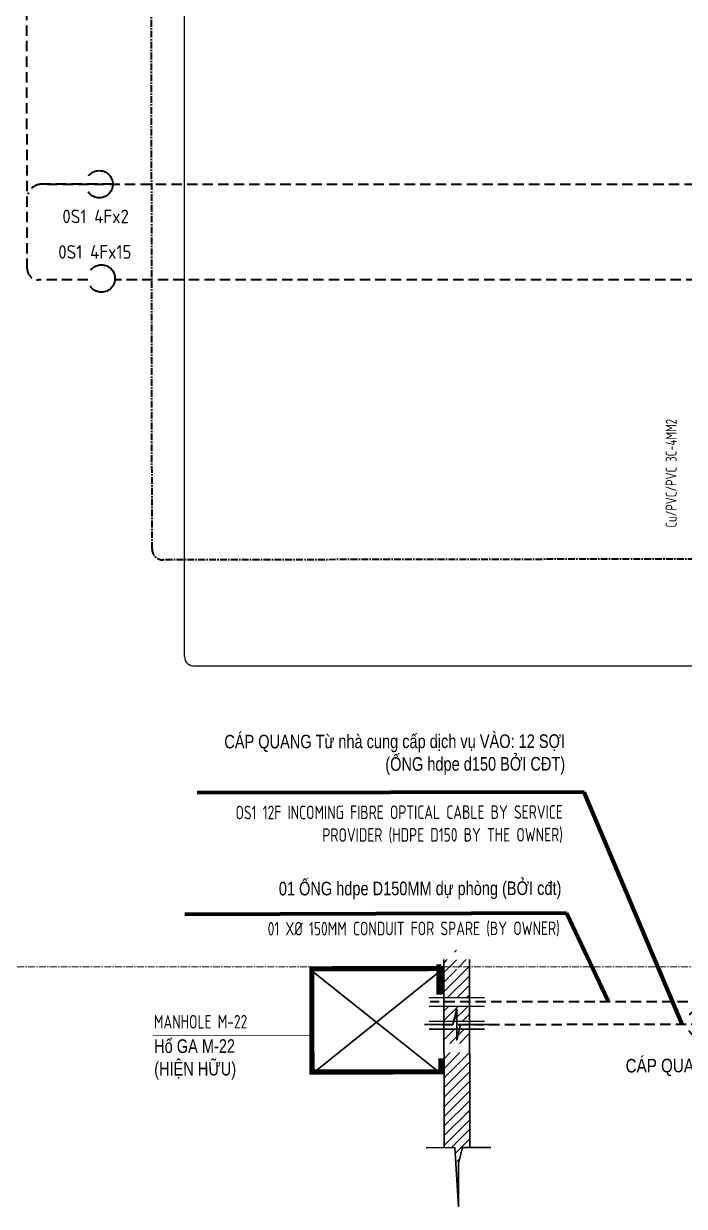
# Model space of a CAD drawing. Header units: millimetres. Extents: x -197 to 1453, y -101 to 618.
# Drawn here: x -5.4 to 116.1, y 61.4 to 278.8 of the extents above; entities that cross this region are included whole.
import ezdxf

# ---------------------------------------------------------------- set-up
doc = ezdxf.new("R2010")
doc.units = ezdxf.units.MM
for name, pattern in [('HC-B_EC0-112 ZONE B-TELEPHONE & DATA SYSTEM SCHEMATIC (200529)$0$x-219010-E-00_Tell & Data System Schematic$0$CENTER', [2, 1.25, -0.25, 0.25, -0.25]), ('HC-B_EC0-112 ZONE B-TELEPHONE & DATA SYSTEM SCHEMATIC (200529)$0$x-219010-E-00_Tell & Data System Schematic$0$GEC-COMM_HIDDEN', [9.525, 6.35, -3.175]), ('HC-B_EC0-112 ZONE B-TELEPHONE & DATA SYSTEM SCHEMATIC (200529)$0$xx-219010_E-Tell & Data System Floor line$0$CENTER', [2, 1.25, -0.25, 0.25, -0.25])]:
    doc.linetypes.add(name, pattern=pattern)
for name, color, linetype, lineweight in [('HC-B_EC0-112 ZONE B-TELEPHONE & DATA SYSTEM SCHEMATIC (200529)$0$GEC-E-COMM-CABLE-CAT6', 3, 'HC-B_EC0-112 ZONE B-TELEPHONE & DATA SYSTEM SCHEMATIC (200529)$0$x-219010-E-00_Tell & Data System Schematic$0$CENTER', 35), ('HC-B_EC0-112 ZONE B-TELEPHONE & DATA SYSTEM SCHEMATIC (200529)$0$GEC-E-COMM-EQPM', 6, 'Continuous', 30), ('HC-B_EC0-112 ZONE B-TELEPHONE & DATA SYSTEM SCHEMATIC (200529)$0$GEC-E-COMM-LEADER', 10, 'Continuous', 20), ('HC-B_EC0-112 ZONE B-TELEPHONE & DATA SYSTEM SCHEMATIC (200529)$0$GEC-E-COMM-OPTICAL FIBER- 4F', 5, 'HC-B_EC0-112 ZONE B-TELEPHONE & DATA SYSTEM SCHEMATIC (200529)$0$x-219010-E-00_Tell & Data System Schematic$0$GEC-COMM_HIDDEN', 35), ('HC-B_EC0-112 ZONE B-TELEPHONE & DATA SYSTEM SCHEMATIC (200529)$0$xx-219010_E-Tell & Data System Floor line$0$GEC-G-DIAG-FLOR', 8, 'HC-B_EC0-112 ZONE B-TELEPHONE & DATA SYSTEM SCHEMATIC (200529)$0$xx-219010_E-Tell & Data System Floor line$0$CENTER', 9)]:
    doc.layers.add(name, color=color, linetype=linetype, lineweight=lineweight)
for name, color, linetype in [('HC-B_EC0-112 ZONE B-TELEPHONE & DATA SYSTEM SCHEMATIC (200529)$0$GEC-E-COMM-POWR-WIRE', 4, 'Continuous'), ('HC-B_EC0-112 ZONE B-TELEPHONE & DATA SYSTEM SCHEMATIC (200529)$0$GEC-G-ANNO-TEXT-EN', 7, 'Continuous'), ('HC-B_EC0-112 ZONE B-TELEPHONE & DATA SYSTEM SCHEMATIC (200529)$0$GEC-G-ANNO-TEXT-VN', 7, 'Continuous')]:
    doc.layers.add(name, color=color, linetype=linetype)
doc.styles.add('HC-B_EC0-112 ZONE B-TELEPHONE & DATA SYSTEM SCHEMATIC (200529)$0$x-219010-E-00_Tell & Data System Schematic$0$GEC-EN_Text Style-2.5mm-Isocp', font='isocp.shx', dxfattribs={"width": 0.8, "height": 2.5})
doc.styles.add('HC-B_EC0-112 ZONE B-TELEPHONE & DATA SYSTEM SCHEMATIC (200529)$0$x-219010-E-00_Tell & Data System Schematic$0$GEC-VN_Text Style-2.5mm-Hoatbif-WF 0.8', font='hoatbif.shx', dxfattribs={"width": 0.8, "height": 2.5})
doc.styles.add('HC-B_EC0-112 ZONE B-TELEPHONE & DATA SYSTEM SCHEMATIC (200529)$0$x-219010-E-00_Tell & Data System Schematic$0$GEC-VN_Text Style_Arial-2.5mm', font='arial_0.ttf', dxfattribs={"width": 0.8, "height": 2.5})
doc.dimstyles.new('HC-B_EC0-112 ZONE B-TELEPHONE & DATA SYSTEM SCHEMATIC (200529)$0$x-219010-E-00_Tell & Data System Schematic$0$GEC-DIM STYLE-1', dxfattribs={"dimtxt": 2.5, "dimasz": 0.5, "dimexe": 0.18, "dimexo": 2, "dimgap": 0.18, "dimtad": 1, "dimtoh": 1, "dimdec": 0, "dimzin": 0, "dimdsep": 46, "dimtxsty": 'HC-B_EC0-112 ZONE B-TELEPHONE & DATA SYSTEM SCHEMATIC (200529)$0$x-219010-E-00_Tell & Data System Schematic$0$GEC-EN_Text Style-2.5mm-Isocp', "dimcen": 0.09, "dimclrd": 1, "dimclre": 1, "dimclrt": 256, "dimadec": 0, "dimazin": 0, "dimtfac": 1, "dimtdec": 0, "dimtofl": 0, "dimtmove": 0, "dimatfit": 3, "dimfxl": 1, "dimtolj": 1, "dimtzin": 0, "dimarcsym": 0})

# ---------------------------------------------------------------- blocks, each defined once
blk = doc.blocks.new('HC-B_EC0-112 ZONE B-TELEPHONE & DATA SYSTEM SCHEMATIC (200529)$0$xx-219010_E-Tell & Data System Floor line', base_point=(-18, 186.01))
at = {"layer": 'HC-B_EC0-112 ZONE B-TELEPHONE & DATA SYSTEM SCHEMATIC (200529)$0$xx-219010_E-Tell & Data System Floor line$0$GEC-G-DIAG-FLOR'}
blk.add_line((3.32, 291.46), (756.25, 291.46), dxfattribs=at)
blk = doc.blocks.new('HC-B_EC0-112 ZONE B-TELEPHONE & DATA SYSTEM SCHEMATIC (200529)$0$x-219010-E-00_Tell & Data System Schematic$0$GEC-E_COMMS-DENOTES NUMBER OF FIRES')
for points in [[(0.57, 1.87, 0, 1, 0), (-0.38, 0.4, 0, 0, 0), (-1.7, -1.84, 0, 0, 0)], [(1.43, 1.38, 0, 1, 0), (0.51, -0.21, 0, 0, 0), (-0.77, -2.38, 0, 0, 0)]]:
    blk.add_lwpolyline(points, format="xyseb")
blk.add_circle((0, 0), 2.5)
at = {"color": 7, "style": 'HC-B_EC0-112 ZONE B-TELEPHONE & DATA SYSTEM SCHEMATIC (200529)$0$x-219010-E-00_Tell & Data System Schematic$0$GEC-EN_Text Style-2.5mm-Isocp'}
for tag, p in [('GEC-NAME', (4.35, 2.97)), ('DESCRIPTION-1', (4.35, -0.53)), ('DESCRIPTION-2', (4.35, -4.03)), ('SPARE', (4.35, -7.53))]:
    blk.add_attdef(tag, p, '', height=2.5, dxfattribs=at)
blk = doc.blocks.new('HC-B_EC0-112 ZONE B-TELEPHONE & DATA SYSTEM SCHEMATIC (200529)')
at = {"layer": 'HC-B_EC0-112 ZONE B-TELEPHONE & DATA SYSTEM SCHEMATIC (200529)$0$GEC-E-COMM-EQPM', "linetype": 'Continuous'}
h = blk.add_hatch(dxfattribs=at)
h.set_pattern_fill('ANSI31', color=256, scale=10, style=0)
h.set_pattern_definition([(45, (880924.9846, -831778.8763), (-0.8838834765, 0.8838834765), [])])
h.paths.add_polyline_path([(71.89, 78.84), (76.64, 78.85), (76.62, 89.67), (71.88, 89.66)])
h.paths.add_polyline_path([(71.86, 99.77), (76.61, 99.77), (76.59, 106.75), (74.93, 106.75), (74.22, 103.9), (74.22, 109.6), (73.51, 106.75), (71.85, 106.75)])
h.paths.add_polyline_path([(76.64, 78.85), (71.89, 78.84), (71.91, 72.2), (73.87, 72.2), (74.59, 67.46), (74.59, 69.35), (75.3, 72.2), (76.65, 72.2)])
h.paths.add_polyline_path([(71.87, 93.96), (71.87, 91.36), (76.62, 91.37), (76.62, 93.96)])
h.paths.add_polyline_path([(71.86, 98.16), (71.87, 95.42), (76.61, 95.42), (76.61, 98.16)])
at = {"layer": 'HC-B_EC0-112 ZONE B-TELEPHONE & DATA SYSTEM SCHEMATIC (200529)$0$GEC-E-COMM-CABLE-CAT6'}
blk.add_lwpolyline([(139.98, 180.4), (20.25, 180.21, -0.414214), (18.24, 182.2), (17.92, 458.4)], format="xyb", dxfattribs=at)
at = {"layer": 'HC-B_EC0-112 ZONE B-TELEPHONE & DATA SYSTEM SCHEMATIC (200529)$0$GEC-E-COMM-EQPM'}
for p, q in [((71.91, 72.2), (71.85, 106.75)), ((76.65, 72.2), (76.59, 106.75)), ((47.6, 104.7), (71.36, 85.75)), ((47.63, 85.71), (71.33, 104.74)), ((79.33, 99.78), (69.17, 99.76)), ((79.33, 98.17), (69.17, 98.15)), ((79.33, 95.43), (69.18, 95.41)), ((79.34, 93.97), (69.18, 93.95)), ((76.5, 78.51), (76.64, 78.66))]:
    blk.add_line(p, q, dxfattribs=at)
at = {"layer": 'HC-B_EC0-112 ZONE B-TELEPHONE & DATA SYSTEM SCHEMATIC (200529)$0$GEC-E-COMM-EQPM', "const_width": 0.949}
for points in [[(71.34, 100.37), (71.33, 105.11), (47.6, 105.07), (47.63, 86.09), (71.36, 86.13), (71.36, 88.62)], [(70.96, 100.32), (70.95, 105.91)]]:
    blk.add_lwpolyline(points, dxfattribs=at)
at = {"layer": 'HC-B_EC0-112 ZONE B-TELEPHONE & DATA SYSTEM SCHEMATIC (200529)$0$GEC-E-COMM-EQPM'}
for points in [[(68.31, 94.8), (73.53, 94.81), (74.24, 97.66), (74.25, 91.96), (74.95, 94.81), (80.17, 94.82)], [(68.65, 72.19), (73.87, 72.2), (74.6, 61.41), (74.59, 69.35), (75.3, 72.2), (80.52, 72.21)]]:
    blk.add_lwpolyline(points, dxfattribs=at)
at = {"layer": 'HC-B_EC0-112 ZONE B-TELEPHONE & DATA SYSTEM SCHEMATIC (200529)$0$GEC-E-COMM-LEADER'}
blk.add_line((47.62, 92.81), (18.42, 92.73), dxfattribs=at)
at = {"layer": 'HC-B_EC0-112 ZONE B-TELEPHONE & DATA SYSTEM SCHEMATIC (200529)$0$GEC-E-COMM-OPTICAL FIBER- 4F', "linetype": 'HC-B_EC0-112 ZONE B-TELEPHONE & DATA SYSTEM SCHEMATIC (200529)$0$x-219010-E-00_Tell & Data System Schematic$0$GEC-COMM_HIDDEN', "ltscale": 0.3}
for p, q in [((11.04, 249.27), (-2.25, 249.25)), ((-1.05, 249.25), (192.37, 249.25))]:
    blk.add_line(p, q, dxfattribs=at)
at = {"layer": 'HC-B_EC0-112 ZONE B-TELEPHONE & DATA SYSTEM SCHEMATIC (200529)$0$GEC-E-COMM-OPTICAL FIBER- 4F', "ltscale": 0.3}
for p, q in [((253.92, 99.18), (69.39, 98.97)), ((262.14, 95.22), (70.81, 94.74))]:
    blk.add_line(p, q, dxfattribs=at)
at = {"layer": 'HC-B_EC0-112 ZONE B-TELEPHONE & DATA SYSTEM SCHEMATIC (200529)$0$GEC-E-COMM-OPTICAL FIBER- 4F', "linetype": 'HC-B_EC0-112 ZONE B-TELEPHONE & DATA SYSTEM SCHEMATIC (200529)$0$x-219010-E-00_Tell & Data System Schematic$0$GEC-COMM_HIDDEN', "ltscale": 0.3}
for points in [[(6.43, 231.71), (-2.71, 231.7, -0.414214), (-4.72, 233.69), (-5.03, 431.64)], [(288.14, 176.88), (332.65, 176.88, 0.414214), (334.65, 178.88), (334.65, 227.9, 0.271781), (332.65, 231.72), (11.41, 231.72)]]:
    blk.add_lwpolyline(points, format="xyb", dxfattribs=at)
blk.add_arc((-2.06, 246.54), 2.72, 94.0557, 161.2, dxfattribs=at)
at = {"layer": 'HC-B_EC0-112 ZONE B-TELEPHONE & DATA SYSTEM SCHEMATIC (200529)$0$GEC-E-COMM-POWR-WIRE'}
blk.add_line((26.1, 160.76), (213.31, 160.76), dxfattribs=at)
blk.add_lwpolyline([(24.2, 162.45), (24.2, 314.79), (24.2, 321.76), (36.23, 321.76)], dxfattribs=at)
blk.add_arc((25.9, 162.45), 1.7, 180, 276.5998, dxfattribs=at)
blk.add_blockref('HC-B_EC0-112 ZONE B-TELEPHONE & DATA SYSTEM SCHEMATIC (200529)$0$xx-219010_E-Tell & Data System Floor line', (-87.86, 0))
at = {"layer": 'HC-B_EC0-112 ZONE B-TELEPHONE & DATA SYSTEM SCHEMATIC (200529)$0$GEC-E-COMM-OPTICAL FIBER- 4F'}
ref = blk.add_blockref('HC-B_EC0-112 ZONE B-TELEPHONE & DATA SYSTEM SCHEMATIC (200529)$0$x-219010-E-00_Tell & Data System Schematic$0$GEC-E_COMMS-DENOTES NUMBER OF FIRES', (8.54, 249.26), dxfattribs=at)
ref.add_attrib('GEC-NAME', '0S1 4Fx2', (1.74, 242.1), dxfattribs={"layer": '0', "color": 7, "height": 2.5, "style": 'HC-B_EC0-112 ZONE B-TELEPHONE & DATA SYSTEM SCHEMATIC (200529)$0$x-219010-E-00_Tell & Data System Schematic$0$GEC-EN_Text Style-2.5mm-Isocp'})
ref = blk.add_blockref('HC-B_EC0-112 ZONE B-TELEPHONE & DATA SYSTEM SCHEMATIC (200529)$0$x-219010-E-00_Tell & Data System Schematic$0$GEC-E_COMMS-DENOTES NUMBER OF FIRES', (8.92, 231.93), dxfattribs=at)
ref.add_attrib('GEC-NAME', '0S1 4Fx15', (0.99, 235.57), dxfattribs={"layer": '0', "color": 7, "height": 2.5, "style": 'HC-B_EC0-112 ZONE B-TELEPHONE & DATA SYSTEM SCHEMATIC (200529)$0$x-219010-E-00_Tell & Data System Schematic$0$GEC-EN_Text Style-2.5mm-Isocp'})
ref = blk.add_blockref('HC-B_EC0-112 ZONE B-TELEPHONE & DATA SYSTEM SCHEMATIC (200529)$0$x-219010-E-00_Tell & Data System Schematic$0$GEC-E_COMMS-DENOTES NUMBER OF FIRES', (119.01, 95.07), dxfattribs=dict(at, rotation=0.2160593759658015))
ref.add_attrib('GEC-NAME', 'OS1 12F', (122.16, 91.05), dxfattribs={"layer": '0', "color": 7, "height": 2.5, "rotation": 0.2161, "style": 'HC-B_EC0-112 ZONE B-TELEPHONE & DATA SYSTEM SCHEMATIC (200529)$0$x-219010-E-00_Tell & Data System Schematic$0$GEC-EN_Text Style-2.5mm-Isocp'})
ref.add_attrib('DESCRIPTION-1', 'CÁP QUANG 12 LÕI LOẠI OS1', (105.3, 86), dxfattribs={"layer": '0', "color": 7, "height": 2.5, "rotation": 0.2161, "style": 'HC-B_EC0-112 ZONE B-TELEPHONE & DATA SYSTEM SCHEMATIC (200529)$0$x-219010-E-00_Tell & Data System Schematic$0$GEC-VN_Text Style_Arial-2.5mm', "width": 0.8})
at = {"layer": 'HC-B_EC0-112 ZONE B-TELEPHONE & DATA SYSTEM SCHEMATIC (200529)$0$GEC-G-ANNO-TEXT-EN', "linetype": 'HC-B_EC0-112 ZONE B-TELEPHONE & DATA SYSTEM SCHEMATIC (200529)$0$x-219010-E-00_Tell & Data System Schematic$0$GEC-COMM_HIDDEN', "insert": (112.67, 186.16), "char_height": 2, "attachment_point": 1, "rotation": 90, "line_spacing_factor": 0.6, "style": 'HC-B_EC0-112 ZONE B-TELEPHONE & DATA SYSTEM SCHEMATIC (200529)$0$x-219010-E-00_Tell & Data System Schematic$0$GEC-EN_Text Style-2.5mm-Isocp'}
blk.add_mtext_dynamic_manual_height_columns('Cu/PVC/PVC 3C-4MM2', width=30.7389, gutter_width=12.5, heights=[0], dxfattribs=at)
at = {"layer": 'HC-B_EC0-112 ZONE B-TELEPHONE & DATA SYSTEM SCHEMATIC (200529)$0$GEC-G-ANNO-TEXT-EN', "char_height": 2.5, "rotation": 0.0984, "style": 'HC-B_EC0-112 ZONE B-TELEPHONE & DATA SYSTEM SCHEMATIC (200529)$0$x-219010-E-00_Tell & Data System Schematic$0$GEC-EN_Text Style-2.5mm-Isocp'}
for s, width, heights, insert, attachment_point in [('OS1 12F INCOMING FIBRE OPTICAL CABLE BY SERVICE PROVIDER (HDPE D150 BY THE OWNER)', 71.2495, [7.04], (93.75, 135.14), 3), ('01 X{\\Fisocp|c136;Ø} 150MM CONDUIT FOR SPARE (BY OWNER)', 57.6936, [0], (93.18, 113.77), 3), ('MANHOLE M-22', 57.6936, [0], (18.57, 96.57), 1)]:
    blk.add_mtext_dynamic_manual_height_columns(s, width=width, gutter_width=12.5, heights=heights, dxfattribs=dict(at, insert=insert, attachment_point=attachment_point))
at = {"layer": 'HC-B_EC0-112 ZONE B-TELEPHONE & DATA SYSTEM SCHEMATIC (200529)$0$GEC-G-ANNO-TEXT-VN', "char_height": 2.5, "rotation": 0.0984, "style": 'HC-B_EC0-112 ZONE B-TELEPHONE & DATA SYSTEM SCHEMATIC (200529)$0$x-219010-E-00_Tell & Data System Schematic$0$GEC-VN_Text Style-2.5mm-Hoatbif-WF 0.8'}
for s, width, insert, attachment_point in [('\\pt25,75;C¸P QUANG Tõ nhµ cung cÊp dÞch vô VµO: 12 SîI (èNG hdpe d150 BëI C§T)', 67.6948, (94.17, 148.17), 3), ('\\pt50;01 èNG hdpe D150MM dù phßng (BëI c®t)', 72.6517, (93.49, 121.14), 3), ('Hè GA M-22\\P(HIÖN H÷U)', 45.8578, (18.62, 92.1), 1)]:
    blk.add_mtext_dynamic_manual_height_columns(s, width=width, gutter_width=12.5, heights=[0], dxfattribs=dict(at, insert=insert, attachment_point=attachment_point))
at = {"layer": 'HC-B_EC0-112 ZONE B-TELEPHONE & DATA SYSTEM SCHEMATIC (200529)$0$GEC-E-COMM-LEADER'}
for points in [[(115.7, 94.9), (97.69, 137.52), (26.5, 137.39)], [(102.09, 99.1), (94.42, 115.32), (24.25, 115.04)]]:
    blk.add_leader(points, dimstyle='HC-B_EC0-112 ZONE B-TELEPHONE & DATA SYSTEM SCHEMATIC (200529)$0$x-219010-E-00_Tell & Data System Schematic$0$GEC-DIM STYLE-1', override={"dimasz": 3, "dimgap": 0.18, "dimtad": 0, "dimclrd": 256, "dimlwd": 65535}, dxfattribs=at)

msp = doc.modelspace()

# ---------------------------------------------------------------- block references
msp.add_blockref('HC-B_EC0-112 ZONE B-TELEPHONE & DATA SYSTEM SCHEMATIC (200529)', (0, 0))

doc.saveas('drawing.dxf')
